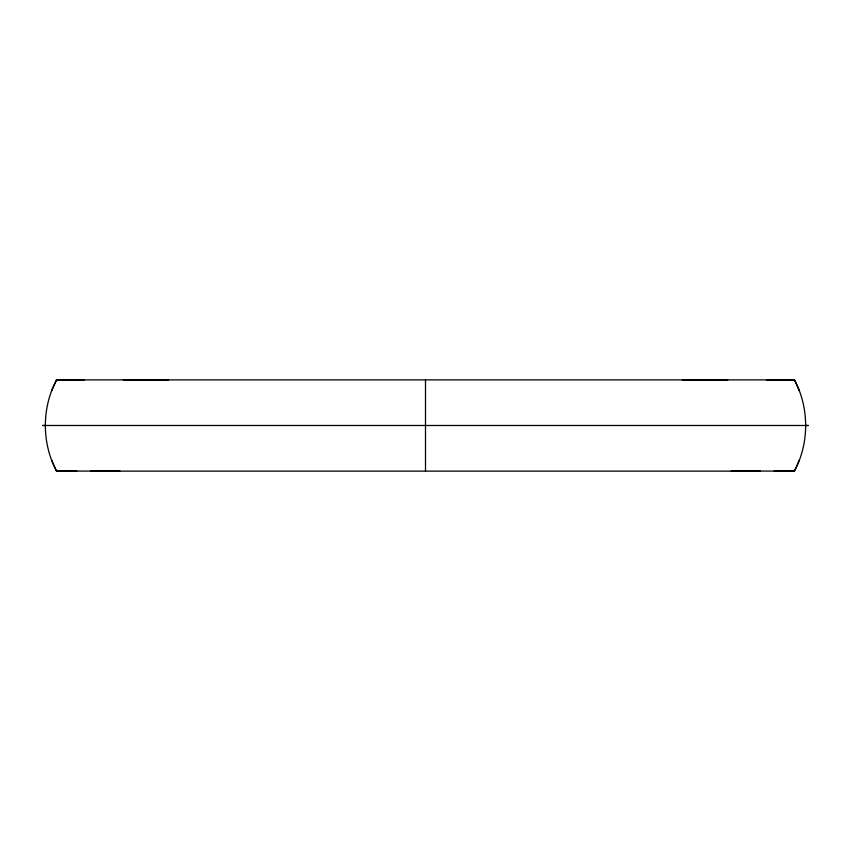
<?xml version="1.0" encoding="UTF-8"?>
<svg xmlns="http://www.w3.org/2000/svg" width="851" height="851" viewBox="0 0 851 851"><rect width="100%" height="100%" fill="white"/><g stroke="black" fill="none" stroke-linecap="round" stroke-linejoin="round"><path stroke-width="1.28" d="M774.165 471.114L794.43 471.071C809.418 442.988 809.333 407.991 794.462 379.886L766.56 379.94M776.527 379.886L56.528 379.886C41.656 408.012 41.625 442.945 56.506 471.071L76.835 471.114M799.397 460.019L794.462 471.071L731.169 471.082M51.634 390.928L56.57 379.886L84.44 379.94M805.312 425.521L808.45 425.489L42.603 425.489L45.688 425.521M123.257 379.929L168.626 379.908M682.374 379.908L727.743 379.929M777.154 379.929L794.494 379.886L799.366 390.928M90.578 471.124L760.422 471.124M119.831 471.082L56.506 471.071L51.603 460.019M425.5 379.908L425.5 471.092"/></g></svg>
